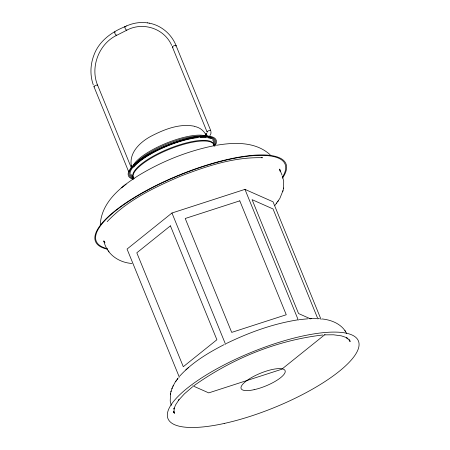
<?xml version="1.0" encoding="UTF-8"?>
<svg xmlns="http://www.w3.org/2000/svg" width="450" height="450" viewBox="0 0 450 450"><rect width="100%" height="100%" fill="white"/><g stroke="black" fill="none" stroke-linecap="round" stroke-linejoin="round"><path stroke-width="0.67" d="M100.26 225.045C101.222 202.269 120.774 186.75 138.465 175.534C161.612 161.505 187.144 151.194 213.688 145.789M170.516 393.66L170.213 401.04L171.259 405.399M283.416 188.764L283.714 181.384L282.51 176.428M170.938 391.787L172.215 387.962M274.933 205.447L279.849 198.422L282.988 190.631M170.347 394.425L171.101 391.033M282.825 191.385L283.579 187.993M172.941 386.325L175.05 382.399L178.307 377.837M171.872 388.744L173.278 385.56M276.266 203.726L276.868 202.888M277.712 201.707L278.325 200.841M175.601 381.577L176.22 380.717M177.058 379.536L177.66 378.692M209.942 135.596L210.898 133.734L211.028 131.614M107.173 221.67C127.192 200.222 154.479 187.329 181.069 175.972C207.006 166.022 234.349 156.859 262.474 157.742L261.591 157.674M179.73 376.099C192.043 362.486 208.063 352.896 224.235 344.559M188.471 367.571L185.822 369.928M126.124 184.106L121.539 187.796M321.081 319.528L273.032 201.791L244.958 189.371L171.962 213.007L127.052 249.069L179.347 377.218M325.012 334.507L281.739 369.248L208.749 392.889L192.797 385.83M192.589 386.764L184.427 393.829L178.346 400.5L178.959 399.718L175.511 405.006L173.936 409.056L174.189 408.004L173.964 412.515L173.762 411.429L174.369 413.359L173.593 411.457M194.051 385.627C231.907 358.734 276.649 340.279 322.909 334.974M116.528 35.392C98.781 43.988 90.062 67.371 97.599 85.174M124.926 26.719C111.516 31.978 98.73 41.355 93.825 55.417C90.253 64.794 89.933 75.431 93.291 84.915M116.483 35.426L126.703 30.257M211.449 138.127L210.583 138.549A44.381 12.904 -22.2 0 0 207.9 137.745M226.254 343.553C248.889 332.533 272.874 323.786 297.81 319.854M126.653 25.914C133.127 22.995 140.422 21.848 147.471 22.866M124.881 26.753L126.754 25.864M126.653 30.268C142.639 21.544 164.188 28.209 171.686 45.411M216.495 145.282C234.546 142.183 255.696 141.564 270.135 154.755M299.256 319.646L308.048 318.78M310.146 318.684L316.817 318.566M324.619 334.868L333.54 334.794L341.392 335.858L345.476 337.23L347.996 338.614L346.309 337.545L349.841 340.74L349.223 339.823L350.123 341.584L349.481 340.026L349.869 340.976M309.51 318.707L311.653 318.611M318.184 318.617L319.506 318.701M131.912 263.475C118.823 262.564 106.689 254.346 103.804 240.84L104.445 242.398M322.014 318.943C331.808 319.933 342.304 324.281 346.719 333.692M149.181 23.147C161.213 25.312 171.546 34.189 176.029 45.489M147.324 22.838L149.327 23.169M194.102 126.18C179.28 123.384 164.362 129.364 151.403 136.041C140.439 141.773 128.689 152.528 131.417 166.191M310.629 318.909L298.569 313.554L252.084 199.648L273.032 208.952L317.919 318.954M105.002 242.826L104.057 241.447M344.914 330.497L345.561 331.644M108.371 250.779L109.013 251.927M279.945 170.016L279.557 169.065L282.06 175.196M244.958 189.371L298.311 320.119M176.062 45.602L210.735 130.573M172.373 46.946L207.051 131.912M171.962 213.007L225.585 344.407M97.639 85.269L131.535 168.345M93.949 86.642L128.627 171.613M173.981 412.408L174.122 412.751M279.804 169.672L280.114 171.36M131.271 165.532L131.659 167.259M132.969 165.808A41.411 12.037 -22.2 0 1 165.673 143.454A41.411 12.037 -22.2 0 1 205.397 135.844M135.169 163.974A41.411 12.037 -22.2 0 1 165.133 144.787A41.411 12.037 -22.2 0 1 201.206 136.102M212.484 139.787A44.381 12.904 -22.2 0 1 213.407 144.461M133.02 176.721A44.381 12.904 -22.2 0 1 131.153 174.448M133.678 167.231A44.381 12.904 -22.2 0 1 197.994 137.616M200.301 137.419A44.381 12.904 -22.2 0 1 206.257 137.503M194.299 126.427A18.197 16.768 -66 0 1 206.049 135.096M133.217 177.716A45.366 13.191 -22.2 0 1 168.193 145.373A45.366 13.191 -22.2 0 1 213.84 145.361M207.416 136.181A1.98 0.506 63.2 0 1 206.454 134.072A1.98 0.506 63.2 0 1 206.831 133.498M206.241 136.136A1.98 0.506 63.2 0 1 205.532 134.151A1.98 0.506 63.2 0 1 206.218 134.196M116.573 34.881A1.98 0.506 63.2 0 1 115.875 35.032A1.98 0.506 63.2 0 1 114.654 32.625A1.98 0.506 63.2 0 1 115.189 32.147M94.348 86.873A1.98 0.574 -22.2 0 1 94.466 86.017A1.98 0.574 -22.2 0 1 96.885 85.056A1.98 0.574 -22.2 0 1 97.414 85.652M126.816 29.948A1.98 0.506 63.2 0 1 125.994 29.739A1.98 0.506 63.2 0 1 124.875 27.45A1.98 0.506 63.2 0 1 125.319 26.893M128.919 171.838A1.98 0.574 -22.2 0 1 129.324 170.871M207.343 132.148A1.98 0.574 -22.2 0 1 207.697 131.214A1.98 0.574 -22.2 0 1 210.127 130.331A1.98 0.574 -22.2 0 1 210.414 131.029M173.025 47.182A1.98 0.574 -22.2 0 1 172.772 46.423A1.98 0.574 -22.2 0 1 175.314 45.371A1.98 0.574 -22.2 0 1 175.736 46.057M133.881 178.65A43.583 12.668 -22.2 0 1 168.143 149.771A43.583 12.668 -22.2 0 1 214.189 145.395M133.976 178.386A43.583 12.668 -22.2 0 1 168.502 148.854A43.583 12.668 -22.2 0 1 214.003 145.671M133.571 178.633A46.401 13.489 -22.2 0 1 167.929 145.136A46.401 13.489 -22.2 0 1 214.116 146.222M133.464 179.252A47.357 13.764 -22.2 0 1 167.231 145.119A47.357 13.764 -22.2 0 1 214.903 146.098M107.471 249.204A102.836 29.897 -22.2 0 1 180.028 174.707A102.836 29.897 -22.2 0 1 282.471 178.155M107.432 248.698A101.97 29.644 -22.2 0 1 178.689 175.534A101.97 29.644 -22.2 0 1 282.718 176.681M170.415 225.844L136.806 252.804L183.291 366.705L216.9 339.744L170.415 225.844M239.782 200.841L185.226 218.492L231.705 332.398L286.262 314.747L239.782 200.841M224.196 423.456A102.836 29.897 -22.2 0 0 358.549 341.314A102.836 29.897 -22.2 0 0 206.831 374.619A102.836 29.897 -22.2 0 0 224.196 423.456M254.104 389.689A23.743 6.902 -22.2 0 0 285.12 370.727A23.743 6.902 -22.2 0 0 250.093 378.416A23.743 6.902 -22.2 0 0 254.104 389.689"/></g></svg>
